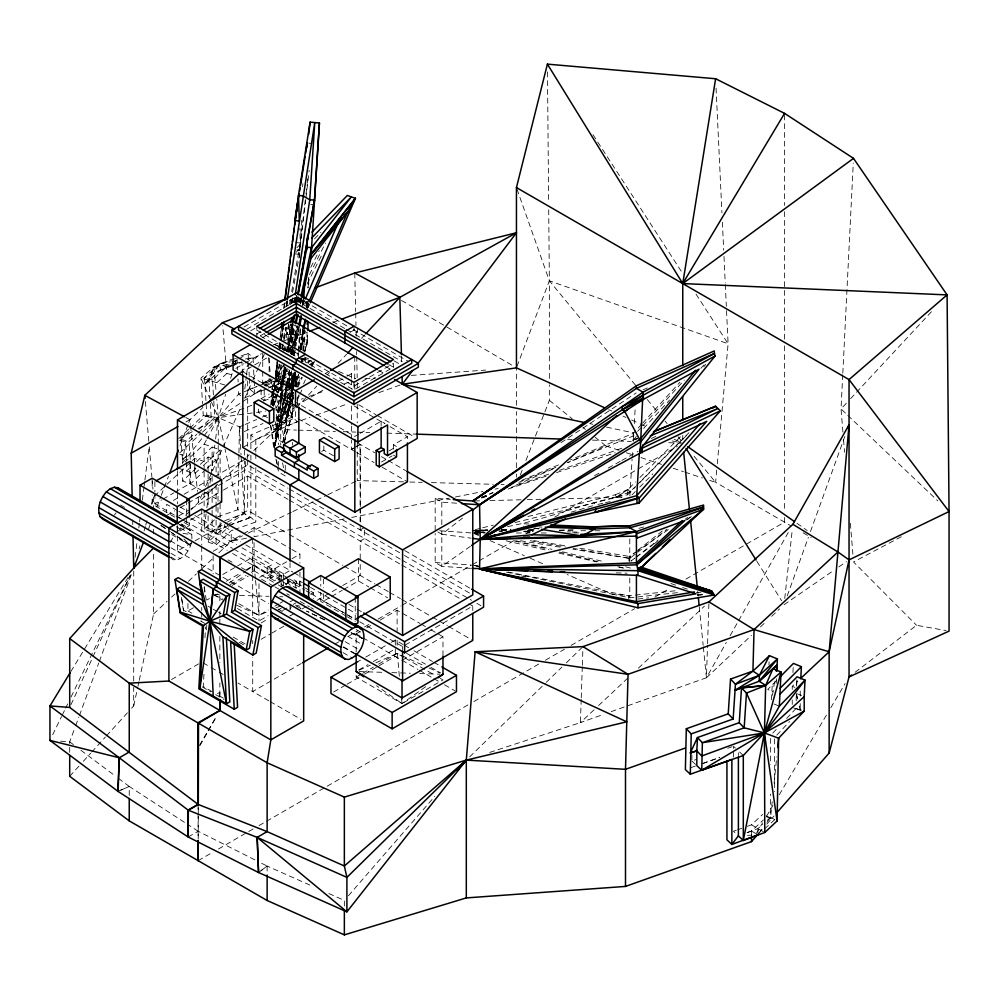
<?xml version="1.0" encoding="UTF-8"?>
<svg xmlns="http://www.w3.org/2000/svg" width="999" height="999" viewBox="0 0 999 999"><rect width="100%" height="100%" fill="white"/><g stroke="black" fill="none" stroke-linecap="round" stroke-linejoin="round"><path stroke-width="0.75" stroke-dasharray="5 3.75" d="M69.705 752.334L69.705 741.857L75.087 727.26M129.233 795.429L129.233 786.45L116.833 777.16M131.606 708.191L133.704 705.881L133.704 687.312M133.704 681.118L133.729 571.191M186.526 462.15L186.513 471.016L192.083 465.809M186.526 460.676L186.513 455.681M280.994 400.337L280.994 409.016L285.914 413.636L292.432 417.095L297.365 421.715L255.806 439.61L250.886 434.99L292.432 417.095L292.432 406.755M280.994 398.888L280.519 384.34M292.432 405.282L292.008 387.312M516.446 477.11L516.446 473.988M516.446 467.744L516.446 411.563M516.446 405.319L516.458 367.869M198.214 839.023L198.289 807.467M360.227 529.932L360.239 525.274L360.227 529.932L363.524 528.034M360.277 508.191L360.239 523.726L360.164 508.116M360.289 506.643L360.452 444.518L351.423 449.45L351.423 440.134M217.994 507.492L217.957 516.783L237.899 509.677L250.886 517.345L255.806 521.965L235.577 529.158M218.019 501.298L218.082 484.253M218.119 476.511L218.232 445.529M218.244 443.981L218.344 417.644L216.746 399.2M302.447 329.945L302.222 343.768L300.999 349.875L302.222 343.768L306.843 344.28L307.892 332.068M302.859 305.357L302.934 300.749L307.567 301.261M299.688 351.935L303.134 339.198L303.284 330.045M303.721 304.096L303.796 299.525M307.055 331.993L306.805 344.78L304.732 352.26M307.467 307.405L307.542 302.797L307.068 307.455M308.304 307.655L308.379 303.084M308.679 284.765L308.816 277.135L307.942 287.862M238.923 454.508L237.899 509.677L225.075 449.325M238.948 452.972L239.435 426.91L243.731 425.062M301.423 361.363L301.523 358.279M301.823 349.038L302.472 329.008M303.284 304.358L303.434 299.737M581.206 699.35L580.419 722.602L488.536 752.809M581.256 697.801L582.292 666.783M582.355 665.234L582.979 646.628M611.188 711.65L706.443 677.747L707.517 645.242M707.579 643.693L708.965 601.898M771.503 699.775L772.327 682.667M768.955 664.884L769.105 661.813M776.161 683.478L776.385 678.858M792.944 672.564L793.406 663.398M842.731 374.712L841.033 408.953L842.919 432.13M842.819 373.151L853.283 163.037M204.957 637.774L205.569 627.035M203.958 674.263L203.259 686.538L213.886 692.669M206.506 629.782L206.768 625.174M291.92 302.847L292.894 297.877L296.815 299.425L296.116 302.46M292.645 301.835L292.894 297.877M291.308 303.359L292.17 298.888L296.815 299.425L297.003 296.316M299.375 257.455L299.725 251.661M301.648 220.304L299.812 250.324L295.167 249.787M307.28 309.877L307.605 304.658L303.446 303.309L303.634 300.2M507.654 526.56C548.351 518.981 586.763 502.135 627.597 494.805L627.909 489.585L635.539 481.905M629.857 495.816L632.092 459.215M632.192 457.667L632.667 449.875M633.191 441.371L633.703 432.792M634.265 423.601L635.302 406.73M628.846 560.264L629.083 556.381L634.203 553.371M303.446 351.161L304.895 331.119M306.693 306.443L307.13 300.274M308.029 287.937L308.816 277.135M297.852 355.482L298.102 352.385M298.226 350.836L300.087 327.647M302.073 302.909L302.322 299.825M298.339 358.104L298.713 353.446M298.838 351.898L300.824 327.098M302.572 305.394L302.934 300.749M302.01 361.426L302.26 358.366M302.872 350.699L304.608 329.245M306.343 307.792L306.83 301.661M303.596 350.861L305.207 330.706M716.72 470.017L715.621 482.33L791.196 525.973M717.282 463.861L728.096 343.756L726.41 307.904M274.375 447.315L278.833 400.474L294.355 407.018L284.128 442.382M300.999 348.201L302.222 343.768L306.805 344.78L307.754 339.697L303.134 339.198L296.491 335.364L291.858 334.603L291.059 338.649L295.679 339.41L294.618 344.93M270.692 405.319L272.078 391.396M272.24 389.847L272.702 385.214L274.762 381.044M767.007 822.264L770.629 817.244L772.19 801.747M774.075 783.154L776.747 756.805M274.4 447.277L279.283 399.75M784.752 598.488L792.369 528.933M302.547 186.738L302.909 183.666M305.282 200.137L300.249 243.032L291.333 293.594M305.994 194.018L307.068 184.827M307.242 183.292L307.792 178.696M300.175 247.24L305.744 199.575M305.931 198.039L309.166 170.367M307.242 307.642L307.605 304.658L306.169 307.13M244.792 388.998L246.328 376.698M246.516 375.149L248.052 362.849M274.475 390.796L274.675 381.568L272.977 393.681M277.173 361.401L275.437 375.337L277.223 361.613M278.896 347.465L279.483 342.819M280.244 336.626L281.206 328.883M283.716 308.753L284.29 304.108M135.102 557.292L137.063 541.845M138.824 527.947L139.41 523.314M139.61 521.765L140.197 517.132M142.358 500.149L143.918 487.799M144.118 486.251L144.705 481.618M144.905 480.069L149.213 446.103L151.873 476.873M206.069 513.898L204.121 529.183L220.117 534.865L229.008 526.535M206.855 507.792L209.191 489.46M209.965 483.341L210.939 475.711M211.139 474.175L214.835 445.154M215.622 439.036L218.344 417.644L225.624 394.33M278.983 347.789L279.77 341.646M279.97 340.11L281.531 327.822M284.078 307.867L284.865 301.723M291.059 338.649L293.032 323.589M295.791 302.497L296.578 296.478L295.617 302.622M291.858 334.603L293.281 323.776M296.116 302.148L296.928 295.966M295.679 339.41L297.452 325.849M300.412 303.259L301.211 297.24M294.73 344.418L297.702 326.086L298.152 333.741L295.954 346.004M300.736 302.909L301.348 298.264M274.488 447.302L281.181 397.202M281.393 395.691L282.605 386.576M283.416 380.507L285.477 367.182L274.513 447.265L281.368 397.977M281.581 396.441L285.652 367.17M288.586 324.188L285.826 340.647M291.533 303.359L292.17 298.888M271.441 404.195L272.764 395.179M271.516 403.871L275.412 377.747M275.637 376.211L277.472 363.911M279.77 348.539L281.144 339.323M281.381 337.787L282.754 328.559M286.201 305.507L286.888 300.899M772.502 695.316L774.799 680.157M274.8 381.543L274.088 386.176L275 390.534M275.736 375.374L277.622 363.037M279.745 349.151L282.804 329.108M286.338 305.969L287.038 301.336M280.731 397.652L281.431 385.402M281.668 383.878L284.24 366.995L282.155 380.806M286.588 351.66L290.796 324.038M294.081 302.56L295.017 296.428M287.824 351.96L288.524 347.39M288.761 345.866L292.282 323.039M289.086 344.305L287.924 351.91L289.161 344.106M289.31 342.782L292.345 323.014M271.591 403.858L277.784 363.861M280.157 348.776L281.581 339.585M281.818 338.062L283.254 328.484M286.825 305.894L287.537 300.799M288.761 323.951L287.1 334.603L302.809 334.116L303.671 329.757M282.542 398.726L280.731 390.01L281.918 382.342M286.676 351.648L290.946 324.026M294.28 302.547L295.229 296.403M289.398 342.57L292.27 324.138M292.719 350.249L291.995 354.845L293.556 350.449L292.67 354.995M293.669 344.118L296.541 325.711M300.125 302.709L300.836 298.102M292.357 354.096L293.544 346.416M293.793 344.88L296.653 326.436M300.249 303.384L300.961 298.776M274.8 381.581L274.088 386.176L281.493 390.459L277.51 392.757M275.761 375.462L277.672 363.211M280.07 347.902L283.179 327.997M286.526 306.556L287.487 300.437M307.143 307.53L307.605 304.658M182.505 463.012L185.502 441.958L194.455 433.566M282.804 442.182L289.698 404.832M274.038 391.658L271.878 403.908L273.389 396.328M274.313 390.122L278.908 364.073M281.606 348.751L282.417 344.156M283.504 338.024L285.389 327.297M289.448 304.32L291.071 295.13M281.955 385.552L280.731 390.01L281.543 385.414M281.818 383.878L284.877 367.033M287.525 351.71L288.349 347.115M288.611 345.592L292.42 324.138M296.228 302.697L297.315 296.578M282.367 382.43L280.731 390.01L282.455 382.455M289.298 342.52L292.62 324.138M296.478 302.685L297.59 296.553M288.773 385.864L287.937 390.459L283.741 396.653M289.048 384.328L291.533 370.529M294.293 355.207L295.667 347.54M293.144 387.774L295.629 373.988L285.314 422.515L280.731 422.09L284.515 402.347M300.324 347.914L302.809 334.116M289.435 342.432L292.819 324.013M296.753 302.522L297.59 297.914M274.513 390.222L275.924 382.592M277.048 376.486L279.295 364.273M282.118 349.001L283.516 341.371M283.803 339.835L286.051 327.622M290.272 304.732L291.396 298.626M292.532 292.52L299.563 254.345L295.642 252.797L299.912 248.376M283.004 442.082L289.847 405.781M283.404 401.148L274.937 445.866L283.966 398.164M272.04 404.12L273.489 396.578M274.638 390.547L276.948 378.471M277.235 376.96L279.545 364.897M282.43 349.812L283.291 345.279M284.453 339.248L286.75 327.21M284.802 400.836L287.138 388.686M287.437 387.162L290.634 370.454M293.556 355.269L294.43 350.711M294.717 349.2L299.088 326.411M285.589 404.096L280.731 422.09L285.364 422.527L289.448 401.261M289.735 399.737L294.693 373.913M299.663 348.077L303.159 329.845M280.731 390.01L282.193 382.43L267.932 388.274M282.48 380.919L285.115 367.282M288.049 352.123L288.923 347.577M290.097 341.521L293.319 324.85M297.714 302.123L298.589 297.577M284.802 398.376L275.037 445.754L284.128 398.426M284.328 397.177L286.788 384.69M286.963 383.504L289.735 369.418M274.975 445.804L284.116 398.888M284.403 397.365L286.763 385.264M287.063 383.753L289.722 370.13M294.63 344.043L299.625 326.323M293.469 398.039L285.314 422.515L289.498 401.373M289.785 399.862L295.167 372.689M284.265 396.678L286.638 384.777M286.938 383.291L289.011 372.877L290.16 372.39L287.962 383.092M292.707 354.345L293.594 349.862M293.893 348.376L296.491 335.364L288.986 352.51M292.682 391.571L290.609 401.998L293.631 395.092M292.982 390.085L295.654 376.685L297.902 374.637M288.599 352.085L289.535 347.552M290.771 341.521L294.205 324.925M298.876 302.285L299.812 297.752M285.127 396.853L287.637 384.627M272.34 404.108L273.938 396.553M275.225 390.509L277.797 378.421M278.122 376.91L280.682 364.822M283.579 351.223L285.502 342.158M133.704 705.881L137.625 687.811M137.949 686.301L138.923 681.78M139.248 680.269L153.596 613.973L153.596 552.347M282.692 380.919L285.652 367.282M288.923 352.123L289.585 349.088M290.896 343.032L294.83 324.85M299.75 302.123L300.399 299.088M290.334 406.206L285.314 422.515L295.979 374.213M290.684 403.072L285.314 422.515L289.31 404.77M289.648 403.296L292.32 391.471M292.645 389.985L295.654 376.685L298.301 375.237M282.804 380.944L285.926 367.357M289.398 352.247L291.121 344.692M291.471 343.181L295.629 325.062M300.487 303.921L301.873 297.877M272.252 405.569L274.363 396.466M275.761 390.409L278.221 379.795M278.571 378.271L281.73 364.623M284.877 350.974L285.939 346.428M287.337 340.359L291.196 323.688M630.419 556.006L628.683 562.862L630.419 556.006L635.352 552.135M272.677 405.756L275.899 393.806M276.311 392.307L283.566 365.434M287.213 398.089L294.106 372.59M304.658 351.536L307.717 340.209L303.134 339.198M285.314 422.515L289.822 405.981M290.197 404.558L293.506 392.457M295.092 386.838L298.426 374.425M301.998 361.563L302.822 358.166M304.857 350.686L307.717 340.209M282.854 400.174L285.277 411.8L285.277 443.881L280.731 422.09L286.813 399.925M287.213 398.451L290.459 386.625M290.859 385.152L294.518 371.853M302.734 358.604L302.522 359.403L302.809 358.591L299.313 357.842M282.355 384.066L286.85 367.744M290.934 352.897L292.158 348.439M292.57 346.953L298.276 326.173M291.096 401.586L293.569 392.619M295.229 386.638L298.539 374.675M302.247 361.226L303.084 358.241M139.111 548.813L139.935 545.841M144.081 531.006L145.317 526.548M145.729 525.062L146.978 520.616M151.523 504.295L153.596 496.865L165.896 485.352M284.116 442.195L293.843 407.729M293.843 404.12L288.786 407.679L280.731 422.09L290.085 391.458M291.858 385.626L295.429 373.963M292.17 400.274L293.544 395.829M296.291 386.938L299.488 376.573M288.823 387.6L293.718 371.89M230.632 378.309L232.442 372.477M234.715 365.197L236.538 359.365M290.234 324.638L287.1 334.603L286.176 330.194M293.057 389.385L297.702 374.712M301.873 361.526L302.809 358.591L301.511 361.363M273.276 406.031L277.11 394.368M277.585 392.919L281.418 381.256M281.893 379.795L285.726 368.132M290.434 353.796L296.491 335.364M287.2 405.045L280.731 422.09L291.795 388.399M292.282 386.938L295.654 376.685L300.187 377.884L297.302 386.513M273.476 405.919L277.51 394.13M278.009 392.657L281.531 382.342M282.043 380.869L286.064 369.093M291.109 354.358L292.62 349.937M280.731 422.09L291.371 391.471M291.883 390.022L297.452 373.976M273.639 406.006L277.834 394.305M278.359 392.844L282.018 382.617M282.542 381.156L287.262 367.994M235.552 358.479L213.948 366.92L209.053 380.432L209.952 396.865M787.237 595.891L808.366 537.387M810.476 531.543L844.817 436.476M75.624 725.798L78.846 717.032M79.383 715.571L98.751 663.011M99.288 661.55L131.568 573.938M242.52 374.126L241.958 362.075L213.948 366.92L208.941 380.407L204.92 384.165L219.855 363.823L231.156 359.628M516.995 366.408L549.35 280.794L548.701 209.091M148.601 528.821L150.799 523.001M156.855 506.993L160.714 496.803M161.264 495.354L168.431 476.436M179.995 445.879L188.262 424.063M188.811 422.602L189.91 419.692L202.285 408.104M289.348 399.363L292.582 390.846M520.342 474.887L522.577 469.143M525.924 460.551L544.33 413.249M544.892 411.813L549.35 400.337L549.35 384.815M303.446 303.309L304.683 300.462M304.982 304.233L306.218 301.373M308.516 307.018L309.752 304.158M297.265 386.813L301.511 377.147M291.72 401.523L293.581 397.265M297.939 387.337L302.297 377.41M308.529 363.224L309.765 360.377L312.774 361.213M296.928 399.088L298.738 394.955M303.584 383.903L305.407 379.77M297.465 399.925L299.338 395.666M299.95 394.255L301.823 389.997M312.4 365.871L314.273 361.626L311.251 365.097M202.422 493.643L198.639 502.185L191.059 509.877M205.582 486.525L211.913 472.29M212.537 470.866L240.984 406.818M244.78 398.276L252.36 381.193M252.997 379.77L258.042 368.381M258.679 366.958L264.373 354.146M71.004 704.607L92.345 658.166M92.982 656.755L130.494 575.137M295.692 373.838L287.937 390.459L272.702 385.214L276.224 378.559M170.28 542.382L174.65 534.627M170.28 557.205L172.889 559.64L176.411 560.177C187.899 556.743 195.03 541.77 190.572 530.669L181.219 524.35M289.885 609.802L291.196 607.08M52.672 734.777L61.526 716.57M62.213 715.172L64.935 709.565M65.609 708.166L67.657 703.958M71.066 696.965L130.32 575.099M275.449 379.645L282.33 365.734M289.211 351.823L290.584 349.038M291.283 347.652L298.152 333.741M293.269 301.773L296.079 296.241M310.826 267.257L319.255 250.687M296.815 299.425L298.214 296.678M309.39 274.7L325.449 243.119M297.889 301.935L300 297.789M307.03 283.991L322.477 253.609M276.935 377.235L283.266 365.272M206.256 440.209L204.121 444.193L185.202 461.913M206.968 438.873L218.344 417.644L238.724 394.031L257.305 386.426M703.321 646.89L706.443 677.747L726.323 642.444M730.157 635.651L737.799 622.077M738.573 620.716L789.822 529.732M311.588 366.358L314.273 361.626M199.975 745.604L207.63 732.092M208.391 730.744L216.808 715.896M199.5 745.329L207.33 731.93M208.117 730.594L216.733 715.858M756.268 833.566L762.612 822.864M766.583 816.171L772.926 805.456M779.27 794.742L826.835 714.422M830.806 707.729L845.079 683.628M70.892 671.478L83.779 650.274M84.59 648.95L128.084 577.372M281.268 394.056L287.15 384.852M287.999 383.529L294.717 373.014M280.494 397.877L286.301 388.773M287.138 387.475L296.266 373.189M303.733 361.501L305.394 358.903L309.765 360.377L308.104 362.987M284.802 396.84L298.251 375.799M285.702 398.052L299.812 375.974M636.351 436.476L632.916 440.359L637.25 438.811M276.174 407.792L282.892 397.889M758.878 833.553L763.398 827.284M114.373 515.109L116.134 512.799M182.317 463.361L203.172 436.9M204.121 435.689L218.344 417.644L241.533 402.422M703.771 366.758L705.706 364.335M348.414 895.741L434.802 796.365M758.666 833.441L762.749 828.783M766.832 824.125L773.988 815.971M69.705 776.298L79.146 765.908M83.342 761.288L90.684 753.209M91.733 752.06L105.37 737.05M106.418 735.901L127.41 712.811M641.62 424.25L633.341 433.341L570.317 459.915M642.657 423.114L679.944 382.18M619.08 450.312L605.918 445.941L567.569 462.649L633.516 435.864L636.625 432.455M637.662 431.318L641.808 426.76M642.844 425.624L684.265 380.144M643.618 428.484L669.592 399.975M700.873 368.331L704.008 364.897M846.328 403.246L841.033 408.953L846.653 414.298M850.574 398.688L932.242 310.864M253.771 450.499L276.273 429.395L295.442 408.903M296.503 407.767L316.745 386.138M327.397 374.762L329.52 372.49M338.049 363.386L346.566 354.27M361.476 338.336L364.672 334.927M772.764 733.104L778.096 727.459M786.625 718.431L796.228 708.266L801.56 710.152M776.785 735.127L789.585 721.578M296.965 247.665L301.248 243.219M314.498 238.873L320.891 232.255M185.652 515.359L189.985 510.976M776.273 680.781L767.707 689.472L773.026 691.645M639.897 477.522L681.318 435.851M515.034 522.564L615.809 497.465L630.094 491.908L635.551 486.413M636.638 485.327L688.948 432.679M627.597 494.805L635.289 487.062M639.697 482.629L688.074 433.941M631.98 494.905L635.277 491.583M639.685 487.162L652.871 473.876M469.642 756.867L545.192 683.378M546.303 682.292L561.863 667.157M566.308 662.837L581.868 647.702M706.443 677.747L751.448 635.389M760.439 626.91L766.071 621.615M771.69 616.321L779.57 608.903M188.724 429.183L177.522 439.672L185.502 441.958L186.538 456.243L182.505 459.727L181.006 439.323L191.109 429.857M189.835 428.134L203.272 415.547L202.635 405.057M192.233 428.808L206.83 415.122L206.069 402.747M198.938 429.37L211.251 417.832L210.327 402.859M190.285 459.34L188.986 441.608L196.84 434.24M197.964 433.191L214.81 417.407L213.786 400.936M167.02 484.303L189.373 463.349M192.507 460.414L194.518 458.529L202.485 460.814M196.541 461.638L212.113 447.028L212.113 470.217M206.081 469.28L190.497 483.878L182.505 481.043L195.854 468.519M200.312 464.348L208.104 457.055L216.096 459.89L216.096 473.801M178.521 468.181L194.518 473.863L198.963 469.692M203.421 465.522L220.117 449.875L204.121 444.193L204.121 470.454M207.193 468.231L216.096 459.89M217.757 484.253L198.639 502.185L197.665 493.019M245.891 457.879L223.389 478.971L247.677 464.96L287.874 488.161M247.015 456.818L249.263 454.707M208.104 515.771L208.104 542.045L216.096 544.892L231.231 530.706L234.128 529.67M153.596 613.973L167.095 601.323M171.603 597.102L174.975 593.943M188.474 581.293L196.353 573.913M201.985 568.643L214.36 557.042M218.856 552.822L231.231 541.221L242.432 535.839M594.08 709.789L580.419 722.602L603.871 714.26M598.626 705.519L628.196 677.734M638.436 668.131L704.42 606.168M792.244 689.335L792.244 686.325L797.839 681.081M747.352 826.31L751.51 824.824L762.637 814.41M747.177 832.617L751.51 831.081L763.411 819.929M213.424 394.955L212.5 379.982L226.298 367.058L233.341 364.548M216.908 382.692L226.848 373.389L222.715 325.724M240.534 372.302L247.277 365.984M248.401 364.935L260.776 353.346M179.708 452.922L201.298 433.204M202.435 432.167L218.344 417.644L251.86 405.294M307.555 362.4L309.765 360.377L305.507 362.15M310.964 364.635L313.174 362.625M204.92 384.165L220.392 370.154L230.956 363.748M227.672 525.899L224.775 526.972L208.104 542.045L212.113 532.03L212.113 516.57M764.647 828.783L774.65 819.742L763.96 814.872M214.498 519.88L204.121 529.183L204.121 513.723M221.616 523.538L212.113 532.03L224.775 526.972L231.418 530.806M747.115 832.604L757.966 828.558L762.574 824.45M767.182 820.329L770.629 817.244L770.629 794.068M233.329 365.372L220.392 370.154L213.948 366.92L200.961 378.109L202.535 403.571M182.505 459.727L186.538 456.243L179.895 454.333M176.411 532.317L180.419 529.108L184.428 527.697L187.949 528.234M637.799 550.212L662.25 531.018M635.164 554.183L629.782 558.416L572.877 549.213M637.612 552.272L666.957 529.233M687.437 519.63L692.344 515.784M437.824 531.955L441.808 534.265L462.512 518.106M631.143 560.963L634.815 558.116L631.168 561.001M636.051 557.167L658.154 540.122M685.164 519.268L687.612 517.37M855.181 672.24L916.545 625.287L946.09 630.581M258.579 872.527L267.133 866.058L312.063 886.051M260.989 870.666L267.133 866.058L257.48 861.2M636.151 557.28L652.335 545.204M653.583 544.28L657.317 541.483M685.963 520.117L692.182 515.472M229.258 582.966L245.392 571.44M246.628 570.554L254.071 565.234L281.056 580.806M425.611 686.713L402.035 703.571L356.168 677.085L356.168 671.465M470.317 546.353L441.808 566.346L435.177 562.512L435.177 533.478M635.464 552.497L669.517 528.771M227.223 525.274L244.368 513.411L244.368 460.889M784.078 604.67L833.753 570.417M838.848 566.908L846.49 561.638M527.859 516.52L615.147 494.78L616.42 497.34L627.909 489.585L630.094 491.908M561.013 442.669L636.138 392.932M242.819 401.586L260.851 389.747M265.996 386.363L273.726 381.293M309.19 364.722L312.999 362.4M351.423 449.45L353.871 447.964M355.095 447.227L359.99 444.243L360.164 506.568M232.28 362.949L237.562 359.752M238.886 358.953L248.127 353.359L253.047 357.542L253.346 363.761M243.931 327.023L296.366 296.753L348.676 326.948M246.616 329.308L299.688 298.664M250.649 330.819L256.031 327.709M260.776 331.68L256.818 333.966L297.265 357.317M264.723 333.229L256.818 337.799L256.818 326.298M262.725 337.537L266.758 335.214M235.801 368.419L243.868 363.761M245.217 362.974L261.376 353.658M239.523 373.676L253.359 365.684M254.67 364.935L269.131 356.581M301.436 360.414L305.357 358.154L353.896 386.176L393.444 363.349L393.444 367.182L353.896 390.01M350.125 332.305L357.355 328.134L357.355 331.968L354.046 333.878L402.322 361.763M262.35 383.329L266.046 381.206L269.131 382.992L269.131 378.321M262.725 371.278L262.725 383.541L270.804 378.883M276.186 375.774L286.95 369.555M264.211 385.826L269.131 382.992M262.725 383.541L266.046 385.464L273.451 381.181M281.493 380.107L294.168 372.789M261.114 389.885L261.114 398.651L269.093 394.043M274.413 390.971L278.396 388.673L278.396 379.807M261.114 398.651L264.211 400.437L276.174 393.531M325.125 373.576L329.171 371.241M295.517 406.006L309.628 397.864M310.976 397.078L324.45 389.298M337.937 381.506L346.029 376.835M347.377 376.061L354.745 371.803M242.832 447.49L295.429 417.132L295.429 407.804M154.882 493.444L154.882 503.808L161.613 499.925M162.962 499.15L173.714 492.944M175.062 492.157L189.847 483.616L203.097 491.271M173.376 500.449L178.721 497.352M184.078 494.268L213.536 477.26M214.872 476.486L242.982 460.264M166.683 515.447L174.713 510.814M180.07 507.717L186.763 503.858M188.099 503.084L245.667 469.842L288.436 494.542M178.846 515.834L189.635 509.59M190.984 508.816L222.028 490.896M223.376 490.109L247.677 476.086L287.874 499.3M182.692 519.867L186.663 522.152L204.146 512.062M179.932 531.018L189.385 525.561L189.385 519.468M321.641 451.461L323.838 450.187L334.016 456.068M358.778 434.14L354.832 436.413L294.83 401.785M360.09 433.379L381.131 421.241L384.977 423.464M177.485 536.038L177.485 550.986L193.681 541.633M195.042 540.846L226.086 522.927M227.435 522.152L247.677 510.464L287.874 533.666M393.481 449.2L393.481 444.767L407.43 436.725L407.43 441.383M213.124 551.298L242.183 534.527M243.506 533.753L254.071 527.659L290.497 548.688M389.16 450.836L396.578 446.553L393.481 444.767M381.518 462.025L392.157 455.881M222.789 574.475L236.189 566.733M237.537 565.958L252.272 557.442L288.174 578.171M226.336 581.243L240.859 572.864M246.141 569.805L254.071 565.234L275.724 580.394M230.294 584.59L246.141 575.436M251.436 572.39L254.071 570.866L254.071 542.694M187.937 603.508L187.937 610.938L195.979 606.293M206.706 600.099L209.39 598.563M214.748 595.466L217.432 593.918M232.168 585.402L248.252 576.111M267.195 567.42L271.591 564.885L271.591 576.011L267.195 578.558L267.195 567.42L283.791 577.01M286.725 561.763L258.991 577.772L273.551 586.076M292.008 558.716L299.937 554.133L299.937 563.161M283.479 579.37L283.479 573.738L279.083 576.273L270.392 571.253L270.392 578.296L274.8 575.761L282.242 580.057M278.346 584.877L281.243 586.663L290.035 581.593L290.035 586.076M285.602 584.54L287.799 583.266L296.491 588.286L296.491 581.243L291.521 578.371M296.491 581.243L292.083 583.778L287.125 580.918M285.077 577.747L295.292 583.641L299.688 581.106L302.385 582.654M236.751 605.244L258.991 615.347L268.244 610.014M274.837 606.206L278.808 603.92M280.12 603.146L282.767 601.623M237.412 608.516L258.991 620.978L268.244 615.646M278.808 609.54L281.443 608.016M261.151 622.926L267.857 619.068M282.605 610.551L291.983 605.132M293.319 604.358L296.004 602.809M310.751 594.293L313.424 592.757L313.424 598.701M171.528 679.507L199.113 663.586M294.081 613.623L290.035 615.958L290.035 611.475M302.185 608.953L306.231 606.605M317.033 600.374L341.333 586.351M342.682 585.564L360.227 575.436L360.227 561.987M323.476 593.743L323.476 601.148L330.194 597.265M331.543 596.49L342.307 590.272M343.644 589.497L358.441 580.956L369.031 587.075M261.151 639.285L270.542 633.865M271.878 633.091L285.277 625.349M301.236 663.498L252.71 691.533L237.949 683.004M334.94 644.043L338.986 641.708M348.414 636.251L357.854 630.806M364.598 626.91L369.992 623.801M378.072 619.13L400.999 605.894M402.347 605.107L471.091 565.409M472.44 564.622L477.834 561.513M479.183 560.739L514.235 540.496M526.373 533.491L535.801 528.034M554.682 517.132L636.912 469.642M638.261 468.868L677.359 446.291M356.168 651.922L356.168 633.878L360.139 631.593M366.745 627.784L370.704 625.499M379.945 620.154L397.115 610.252L401.161 612.587M357.792 661.7L360.477 660.152M365.834 657.055L389.96 643.131M391.296 642.357L395.317 640.034L403.296 644.642M358.816 669.929L368.057 664.597M373.339 661.55L394.48 649.35M359.715 621.815L402.585 646.565L472.777 606.043L472.777 610.526M356.168 677.085L361.463 674.038M362.774 673.276L373.339 667.17M378.621 664.123L397.115 653.446L423.526 665.459M333.666 691.982L345.729 685.014M347.065 684.24L363.149 674.949M364.498 674.175L377.897 666.445M379.233 665.671L395.317 656.38L400.636 659.452M402.035 660.364L442.982 636.725L442.982 656.268M188.174 836.975L198.227 831.28L256.106 860.501M198.164 860.676L213.024 852.097M218.469 849L253.559 828.695M259.003 825.599L468.394 704.67M473.826 701.56L540.009 663.324M545.429 660.214L564.323 649.288M571.091 645.391L634.59 608.728M654.857 597.027L669.717 588.448M685.938 579.083L784.565 522.14L784.565 517.457M185.901 421.978L189.91 419.692L190.397 424.275M594.58 475.649L600.024 472.614M608.191 468.056L620.441 461.226M621.803 460.464L638.136 451.361M180.245 438.211L192.495 431.593M197.939 428.658L218.344 417.644L255.02 412.599M901.285 536.75L853.508 561.95L916.545 625.287M248.039 533.141L291.446 512.25M292.844 511.575L326.448 495.417M327.847 494.742L355.844 481.268M651.298 438.461L658.391 435.277M643.144 389.797L647.34 387.924M120.867 790.172L129.233 786.45L186.438 823.626M238.761 603.671L258.991 615.347L268.881 611.001M275.936 607.904L281.581 605.419M290.047 601.685L292.882 600.449M359.003 670.217L370.292 665.247M375.936 662.762L397.115 653.446L403.858 657.342M516.446 484.915L556.206 467.594M245.167 424.45L256.631 419.505M262.362 417.045L266.658 415.184M276.686 410.876L280.994 409.016L276.411 409.652M244.368 431.531L262.987 423.514M275.886 417.957L285.914 413.636L285.914 400.212M117.87 791.283L129.233 786.45M481.518 497.352L492.969 492.519M521.615 480.444L560.289 464.135M301.124 360.676L305.394 358.903M288.586 369.755L284.64 371.403L289.011 372.877M637.187 438.598L632.916 440.359L633.341 433.341L633.516 435.864M249.325 378.321L249.837 389.135L256.98 386.201M262.7 383.866L272.702 379.77M278.421 377.422L291.283 372.152L296.204 376.336L296.703 386.95M258.729 385.839L273.027 379.982M249.837 389.135L254.757 393.319L263.324 389.81M269.043 387.462L279.046 383.366M280.482 382.779L296.204 376.336M245.067 397.639L266.508 388.861M633.229 439.897L637.562 438.124M481.518 497.477L492.994 492.832M518.806 482.367L557.517 466.67M273.339 344.842L280.607 342.12M282.068 341.571L306.78 332.292M332.942 322.465L338.761 320.292M230.457 366.383L220.392 370.154L219.855 363.823L230.407 361.825M231.893 365.846L241.958 362.075L234.765 364.835M224.775 520.716L244.368 513.411L249.288 518.031L231.231 524.45M241.059 355.969L248.127 353.359L249.25 376.773M263.511 400.999L275.175 396.69M229.121 525.362L250.886 517.345L250.886 464.523M275.462 421.765L276.273 429.395L299.712 420.991M301.174 420.467L309.965 417.32M315.834 415.222L330.482 409.965M331.955 409.44L348.064 403.671M378.833 392.644L402.285 384.24M234.74 364.048L240.372 362.05M247.415 359.54L253.047 357.542L245.504 358.966M287.225 398.264L292.445 396.416M297.352 405.119L297.352 400.599L303.197 398.526M309.041 396.441L325.112 390.721M344.106 383.966L349.95 381.893M691.907 754.894L691.907 761.026L696.203 759.502M727.734 748.288L732.03 746.765M691.121 767.569L695.416 766.033M702.584 763.486L719.779 757.379M702.559 763.611L719.755 757.492M736.238 830.256L733.453 831.243L736.413 834.015M737.624 829.769L741.795 828.283M481.718 497.852L489.035 495.254M511.026 487.475L549.125 473.976M559.39 470.342L622.402 448.014M481.718 497.989L489.06 495.504M508.129 489.035L546.278 476.111M556.555 472.627L615.247 452.734M571.116 512.2L594.967 505.094L594.293 502.41M638.898 528.321L644.855 526.648M475.187 529.645L481.206 528.134M482.717 527.759L493.244 525.137M472.914 533.054L486.451 529.682M597.989 504.408L604.045 503.009M605.556 502.672L610.102 501.623M246.491 538.211L231.231 541.221L231.231 530.706M344.093 518.943L254.108 536.713L254.071 527.659M351.723 517.432L449.338 498.164M455.432 496.965L482.892 491.545M495.092 489.135L498.139 488.523M231.918 361.538L237.962 360.389M474.425 532.767L486.513 530.506M697.502 595.616L703.608 594.592M256.543 412.387L265.709 411.126M506.418 572.115L611.475 593.98L628.671 595.816L676.373 590.659M677.484 592.657L629.782 597.814L611.475 593.98L567.195 574.512M637.899 599.038L648.651 597.877M696.303 592.719L700.911 592.22M697.402 594.717L703.558 594.055M364.972 378.746L375.799 377.959M411.351 375.412L485.539 370.08M747.427 835.376L751.947 835.139M474.475 532.979L477.584 532.817M479.145 532.742L483.816 532.504M499.375 531.705L502.485 531.555M528.946 530.207L535.164 529.882M480.644 532.792L474.463 533.004L480.681 533.041M482.192 532.742L485.277 532.642M523.901 531.343L533.166 531.031M559.428 530.144L573.339 529.682M486.263 530.644L473.776 530.444L487.749 529.957M501.723 529.545L511.051 529.27M534.34 528.571L538.998 528.434M487.749 530.469L473.776 530.419L487.674 529.982M501.548 529.545L510.851 529.308M534.015 528.608L540.209 528.471M474.475 500.936L480.681 500.774M490.01 500.549L521.066 499.787M527.285 499.637L541.258 499.288M559.902 498.838L622.015 497.315M616.42 497.34L622.365 497.24M473.776 530.407L487.762 530.232M501.735 530.069L506.406 530.007M528.146 529.757L535.926 529.657M516.408 533.004L530.382 532.991M541.258 532.979L549.025 532.979M573.876 532.942L580.082 532.942M501.723 530.506L506.393 530.519M528.134 530.569L535.901 530.594M559.19 530.656L573.176 530.694M580.931 530.719L585.601 530.731M594.917 530.756L602.684 530.781M498.738 530.831L501.86 530.881M523.701 531.231L533.054 531.368M567.382 531.905L570.504 531.955M572.065 531.98L579.857 532.105M403.621 481.855L357.242 480.594L357.242 443.194M409.802 482.017L422.165 482.355M431.431 482.604L493.256 484.29M500.986 484.49L504.083 484.577M616.233 572.877L627.097 573.189M276.273 429.395L296.516 430.082M298.077 430.132L335.452 431.406M343.231 431.668L355.694 432.092M357.255 432.142L369.717 432.567M386.85 433.141L416.433 434.14M567.507 439.26L572.177 439.423M592.419 440.109L631.356 441.433M668.731 442.694L681.193 443.119M214.685 594.555L219.33 594.705M239.485 595.367L268.931 596.328M279.782 596.678L282.879 596.778M359.278 671.565L384.078 672.377M391.833 672.627L410.427 673.239M419.73 673.538L439.885 674.2M538.973 526.972L542.082 527.085M528.983 524.013L522.764 523.738L523.426 526.423M310.664 204.42L314.173 204.633M435.177 530.432L435.177 498.339L450.274 499.388M435.177 498.339L441.808 502.172L459.927 503.434M439.697 530.744L471.403 532.954M435.177 562.512L471.403 565.034M470.504 568.344L441.808 566.346L441.808 531.206M60.589 741.171L69.705 741.857L73.427 744.642M294.917 253.821L299.563 254.345M308.816 143.107L311.913 143.456M295.604 242.495L300.249 243.032L299.85 228.259M296.715 249.962L299.812 250.324L295.891 248.776M441.808 534.265L471.016 538.161M183.029 533.416L191.958 534.702L177.235 526.211L177.235 531.356M474.45 533.304L477.534 533.803M520.591 540.759L560.576 547.227M533.928 528.134L539.935 529.12M473.763 530.669L484.527 532.455M533.728 540.596L566.033 545.941M579.87 548.239L629.083 556.381L629.782 558.416L573.176 548.364M484.453 532.592L472.215 530.419L478.221 531.918M530.344 540.746L565.534 547.002M474.45 565.434L479.021 566.346M508.041 572.052L628.671 595.816L629.782 597.814L629.782 577.022M479.008 566.408L474.438 565.459L478.946 566.558M589.772 423.638L592.819 424.275M606.53 427.16L633.978 432.929M672.077 440.934L681.231 442.857M472.914 565.134L478.971 566.495M521.303 575.973L525.849 576.997M474.425 533.404L478.946 534.453M506.106 540.784L548.339 550.624M558.891 553.084L596.603 561.863M617.719 566.783L623.751 568.194M475.224 531.131L484.253 533.279M515.846 540.771L551.96 549.338M562.487 551.823L604.607 561.825M625.674 566.808L631.643 568.369M514.235 540.871L548.751 549.45M559.253 552.06L598.264 561.763M619.28 566.982L623.776 568.106M295.429 605.094L299.825 606.206M226.848 373.389L234.815 375.674M212.5 379.982L204.52 377.697L205.969 401.198M224.887 384.977L200.961 378.109L210.901 400.699M206.83 415.122L214.81 417.407M211.251 417.832L203.272 415.547L218.344 417.644L239.435 426.91L241.408 428.758M181.006 439.323L188.986 441.608M626.398 452.734L632.242 454.67M641.021 457.592L661.5 464.385M673.201 468.256L683.441 471.653M684.902 472.14L702.447 477.972M709.765 480.394L715.621 482.33L692.856 454.745M285.789 370.916L290.16 372.39M670.866 583.528L676.735 585.514M682.604 587.512L688.473 589.497M793.581 707.916L800.249 710.277L800.236 702.884M766.658 816.895L774.65 819.742M792.244 686.325L794.904 687.412M796.228 700.811L796.228 693.356L801.535 695.529M774.013 703.983L779.332 706.156M274.076 344.355L298.451 354.595M304.195 357.005L311.363 360.015M338.611 371.466L355.819 378.696M474.35 533.678L478.633 535.564M490.059 540.596L524.338 555.669M530.057 558.179L544.343 564.46M328.908 893.556L344.355 900.424L344.355 906.418M608.841 409.702L611.688 410.989M623.051 416.133L625.898 417.432M631.58 420.005L638.686 423.214M640.109 423.863L647.215 427.085M674.225 439.31L679.907 441.883M429.083 667.981L440.197 673.039M214.523 595.129L222.852 598.925M324.775 619.817L306.543 611.076L324.725 620.042M351.348 633.016L362.562 638.473L351.011 631.68M796.228 708.266L800.249 710.277L799.237 706.043L800.249 710.277M351.011 632.554L362.662 638.498M185.814 417.482L189.91 419.692M803.134 532.854L811.088 537.45M353.334 329.645L407.692 361.026M344.655 328.459L296.366 300.587L296.366 304.42M345.991 329.233L352.697 333.104M394.28 360.951L399.637 364.048M389.398 364.847L393.444 367.182M385.352 366.346L390.746 369.455M378.646 370.279L383.966 373.339M256.818 330.132L298.614 354.27M298.614 358.104L304.008 361.213M352.547 389.235L305.357 361.988L305.357 358.154M358.728 404.77L375.999 414.735M377.322 415.509L414.498 436.975M354.096 405.931L384.765 423.638M390.097 426.71L407.43 436.725M278.396 378.321L280.457 379.52M393.481 455.119L396.578 456.905M242.832 371.765L293.494 401.011M357.767 442.957L374.762 452.772M381.468 456.643L386.838 459.752M388.186 460.527L405.644 470.604M298.102 418.668L355.432 451.76M356.755 452.535L374.088 462.537M382.093 467.157L407.43 481.78M276.511 397.802L278.634 407.967L285.277 411.8M267.47 417.644L258.566 412.512L258.566 406.918M272.315 424.687L278.634 440.047L282.617 442.345M285.277 475.974L278.634 472.14L277.722 467.782M404.72 550.549L470.217 588.361M289.211 488.936L403.097 554.682M404.433 555.456L472.777 594.917M289.772 495.317L400.711 559.365M402.048 560.139L471.553 600.262M476.898 603.346L480.906 605.669M289.211 500.062L400.424 564.273M401.76 565.047L460.714 599.088M468.756 603.721L472.777 606.043M289.211 534.44L342.807 565.384M344.143 566.158L374.962 583.953M376.298 584.727L388.361 591.683M389.697 592.457L400.424 598.651M401.76 599.412L431.231 616.433M432.579 617.207L437.937 620.304M439.273 621.078L447.315 625.724M448.651 626.498L471.428 639.647M770.629 817.244L777.085 820.978M204.42 492.032L221.628 501.973M370.354 587.837L387.575 597.777M291.845 549.462L299.937 554.133M402.51 613.361L420.055 623.488M421.403 624.263L425.449 626.598M430.844 629.72L442.982 636.725M751.51 824.824L763.648 831.83M751.335 830.981L757.966 834.814L757.966 828.558M180.17 507.03L186.875 510.889M194.905 515.534L240.459 541.833M245.816 544.93L292.719 572.002M294.056 572.777L302.098 577.422M348.988 604.495L355.694 608.354M357.03 609.128L362.387 612.225M177.435 510.526L166.683 504.308L166.683 512.662M178.784 511.301L189.548 517.519M190.884 518.294L236.626 544.692M241.995 547.802L271.591 564.885M310.452 587.312L356.181 613.723M283.479 573.738L274.8 568.718L274.8 575.761M289.498 578.933L309.44 590.446M310.764 591.221L313.424 592.757M404.632 645.404L408.616 647.702M413.936 650.774L432.542 661.525M433.878 662.287L440.522 666.133M177.485 516.608L232.43 548.326M233.766 549.1L281.993 576.947M287.362 580.044L304.77 590.097M306.119 590.871L310.14 593.194M311.476 593.968L346.316 614.073M347.652 614.847L358.366 621.041M154.882 503.808L174.75 515.272M176.074 516.046L181.368 519.105M323.476 601.148L345.991 614.135M347.315 614.909L355.257 619.492L355.257 597.277M174.763 517.12L152.173 504.083L152.173 494.942M184.066 522.489L189.385 525.561M346.016 615.996L320.766 601.41L320.766 592.282M347.34 616.758L355.307 621.366M282.405 581.593L287.799 584.702M406.556 653.271L425.449 664.173M430.844 667.295L440.284 672.739M181.468 523.988L227.21 550.387M232.58 553.496L271.591 576.011M179.783 524.45L190.572 530.669M179.046 524.587L184.428 527.697M270.392 578.296L275.362 581.168M356.181 629.52L361.363 632.517M254.071 570.866L273.576 582.242M405.207 658.116L434.89 675.249M440.284 678.371L442.982 679.932L402.035 703.571L376.561 685.726M176.386 526.785L180.419 529.108M274.875 586.838L278.858 589.148M286.838 593.756L289.498 595.279M300.137 601.423L309.44 606.793M310.764 607.567L313.424 609.103M401.973 660.214L417.919 669.43M419.255 670.192L432.542 677.871M433.878 678.633L439.185 681.705M444.505 684.777L455.144 690.921M227.972 559.865L232.018 562.2M241.458 567.657L246.853 570.766M356.168 633.878L361.576 637M362.924 637.774L400.686 659.59M120.504 505.044L124.55 507.38M171.703 534.602L190.572 545.491L183.903 539.035M347.752 636.238L361.213 644.018M170.442 540.834L187.949 550.948M345.13 641.695L358.604 649.475M177.485 550.986L268.594 603.583M277.984 609.003L283.341 612.087M296.74 619.83L300.761 622.152M343.631 646.902L354.345 653.096M170.954 547.777L184.428 555.556M342.957 647.077L355.082 654.083M170.991 553.321L180.419 558.766M342.994 652.622L352.422 658.066M171.029 557.067L176.411 560.177M213.124 594.505L222.577 599.949M207.879 606.106L211.863 608.403M213.199 609.178L217.183 611.475M218.519 612.237L221.179 613.773M187.937 610.938L191.933 613.236M233.142 637.037L247.764 645.479M186.201 611.713L183.616 610.227L181.456 596.465M239.136 642.282L244.293 645.254M200.524 620.953L205.744 623.963M268.793 700.811L252.71 691.533L252.71 657.529M270.142 701.585L300.986 719.367M223.177 698.039L216.546 694.205L219.855 692.282L219.855 697.077L219.855 682.954M202.148 686.85L210.777 691.832M215.709 694.68L224.013 699.487M198.227 831.28L187.737 824.462M203.084 662.837L209.79 666.72M211.126 667.494L217.832 671.365M219.181 672.14L223.202 674.475M401.523 300.437L445.616 326.311M446.953 327.098L512.437 365.509M160.764 525.486L165.946 528.971M171.129 532.455L190.572 545.491L171.616 532.592M161.513 525.711L170.354 531.73M796.99 523.351L807.155 530.481M280.831 583.965L283.379 585.751M80.869 750.224L115.597 776.235M549.35 400.337L572.215 418.781M583.054 427.51L585.464 429.445M595.092 437.212L605.918 445.941M281.006 394.543L282.967 396.216M240.684 395.716L238.724 394.031L238.436 388.012M735.426 748.101L733.453 746.253L733.453 757.067M743.306 755.481L738.386 750.873L738.386 755.506M691.907 761.026L695.853 764.722M847.776 415.372L937.799 500.874M527.609 530.606L529.695 532.704M635.451 385.164L549.35 280.794L516.958 189.036M647.327 399.563L658.216 412.749M665.147 421.153L667.12 423.551M678.009 436.75L681.967 441.546M592.994 134.69L682.504 273.202M696.016 294.106L728.096 343.756L549.35 280.794L549.35 383.266M756.892 561.338L781.605 600.724M211.513 402.11L218.344 417.644L224.763 447.827M796.553 694.755L797.564 698.988M796.228 693.356L797.564 699M282.542 462.887L284.665 473.064M275.911 459.053L277.422 466.321M270.717 425.262L274.3 446.428M276.598 460.039L278.122 469.105M181.381 597.439L183.529 611.138M283.978 363.936L286.838 383.092M270.504 425.124L273.664 447.377M204.296 586.513L205.332 593.831M205.544 595.292L206.156 599.687M204.108 587.175L204.932 593.031M268.656 357.704L270.279 372.964M270.929 379.058L272.065 389.735M272.228 391.258L273.838 406.518M190.559 425.799L194.43 462.462M194.593 463.998L197.502 491.483M697.714 591.333L698.176 595.953M699.263 606.755L703.159 645.342M399.35 676.223L397.115 650.636M401.586 699.013L402.035 703.571L402.035 697.939M254.071 565.234L255.419 578.908M255.557 580.419L258.991 615.347M213.948 366.92L216.084 391.508M145.367 401.486L148.814 441.483M152.01 478.409L152.934 489.173M275 396.953L278.634 440.047M843.556 439.86L844.567 452.222M850.361 523.314L852.884 554.22M239.435 426.91L241.021 454.72M241.109 456.256L244.368 513.411M716.058 88.099L721.927 212.812M722.377 222.165L723.688 250.225M723.988 256.456L725.237 282.954M725.311 284.515L726.335 306.343M297.215 397.565L297.352 400.599M291.283 372.152L291.933 385.801M285.289 385.564L285.09 381.243L280.17 377.06L280.444 382.892M285.364 387.075L285.914 398.726M253.634 369.98L254.083 379.32M254.158 380.869L254.757 393.319M236.988 357.904L237.575 369.955M237.999 378.983L238.149 381.993M401.486 356.318L401.673 362.525M354.745 273.002L355.656 311.513M355.694 313.049L355.981 325.374M356.119 331.543L356.231 336.163M356.593 351.561L356.668 354.645M356.705 356.193L357.217 377.759M132.667 519.967L132.767 524.625M547.464 71.928L548.651 202.859M198.064 804.357L198.089 811.812M198.089 813.311L198.152 838.985M800.236 691.058L800.236 696.977M792.244 699.899L792.244 704.42M784.565 114.935L784.565 205.419M784.565 211.663L784.565 339.598M784.565 345.841L784.565 511.213M774.65 738.935L774.65 791.77M770.629 738.461L770.629 764.722M751.51 831.081L751.51 835.589M682.754 435.427L682.754 440.072M629.782 538.898L629.782 563.611M628.671 595.816L628.671 598.626M441.808 502.172L441.808 525.099M402.585 646.565L402.585 649.55M397.115 610.252L397.115 631.293M397.115 640.309L397.115 647.827M395.317 640.034L395.317 656.38M381.131 421.241L381.131 425.899M364.623 530.182L364.623 538.523L360.227 541.071L360.227 560.489M358.441 558.753L358.441 580.956M357.242 382.417L357.242 388.648M357.242 404.233L357.242 422.927M354.745 356.468L354.745 382.542M354.745 384.078L354.745 390.209M354.046 326.211L354.046 330.045M353.896 382.342L353.896 393.843M351.423 373.726L351.423 378.321M351.423 379.857L351.423 389.061M351.423 405.944L351.423 424.587M351.423 426.148L351.423 438.573M323.838 446.004L323.838 450.187M323.476 578.933L323.476 587.812M320.766 575.536L320.766 586.188M299.937 572.177L299.937 591.72M299.688 581.106L299.688 589.46M295.429 372.065L295.429 387.6M295.292 583.641L295.292 587.824M292.42 442.357L292.42 445.142M292.332 320.442L292.332 344.98M292.332 346.503L292.332 354.17M290.035 562.674L290.035 570.454L281.243 575.536L281.243 581.106M290.035 604.008L290.035 609.977M287.799 579.045L287.799 583.266M285.277 465.272L285.277 472.914M283.404 581.58L283.404 585.814M281.493 386.026L281.493 390.459M281.243 582.492L281.243 586.663M280.731 399.175L280.731 445.005M279.083 576.273L279.083 581.905M278.634 407.967L278.634 444.63M278.634 461.438L278.634 469.08M269.131 358.129L269.131 376.773M267.133 866.058L267.133 873.551M266.046 381.206L266.046 385.464M264.211 390.209L264.211 400.437M262.725 352.872L262.725 369.742M258.991 583.791L258.991 620.978M255.806 439.61L255.806 452.035M255.806 453.596L255.806 461.363M255.806 467.582L255.806 521.965M252.697 538.536L252.697 574.075M252.697 575.624L252.697 618.893M252.71 640.534L252.697 643.618M252.272 557.442L252.272 573.801M250.886 434.99L250.886 448.976M250.886 455.194L250.886 462.962M247.677 380.956L247.677 446.291M247.677 454.07L247.677 458.728M247.677 460.289L247.677 464.96M247.677 476.086L247.677 510.464M245.667 461.501L245.667 469.842M244.368 450.074L244.368 459.34M224.775 524.475L224.775 526.972M220.117 449.875L220.117 477.697M220.117 503.958L220.117 520.966M220.117 522.502L220.117 534.865M219.855 595.841L219.855 602.06M219.855 611.388L219.855 617.619M219.855 619.168L219.855 626.947M219.855 636.288L219.855 662.724M216.096 484.615L216.096 504.707M216.096 506.256L216.096 518.618M216.096 520.167L216.096 544.892M213.124 555.806L213.124 573.838M212.113 476.398L212.113 482.579M212.113 488.761L212.113 508.841M212.113 510.389L212.113 515.022M208.104 457.055L208.104 472.502M208.104 474.05L208.104 489.498M208.104 491.046L208.104 506.505M204.121 472.003L204.121 490.546M204.121 492.095L204.121 507.542M201.723 509.103L201.736 545.004M201.736 546.565L201.736 568.419M201.736 607.429L201.736 610.551M201.736 612.112L201.736 621.478M194.518 458.529L194.518 461.6M194.518 467.732L194.518 473.863M190.497 463.836L190.497 483.878M189.847 461.413L189.847 483.616M186.663 499.95L186.663 516.233M186.663 517.719L186.663 522.152M182.505 469.018L182.505 481.043M177.485 471.253L177.485 491.483M177.485 493.031L177.485 503.921M177.485 525.574L177.485 530.057M154.882 481.605L154.882 491.97M153.596 496.865L153.596 507.654M153.596 529.233L153.596 533.853M152.173 481.243L152.173 488.848M796.902 679.832L796.528 687.349L796.902 679.795M296.503 295.654L295.567 301.735L296.528 295.642M289.023 344.043L287.637 351.71L289.161 343.968M219.855 363.823L204.52 377.697L226.298 367.058L219.855 363.823M627.909 489.585L615.809 497.465L615.147 494.78L627.909 489.585M300.924 608.379L296.715 606.368L300.911 608.441M292.432 417.095L287.924 404.383L292.432 417.095"/><path stroke-width="1.5" d="M153.197 548.326L133.729 568.094L69.718 638.548L129.246 683.166L129.246 752.022L119.281 757.779L117.87 791.283L188.174 836.975L188.336 810.239L257.168 837.387L258.529 872.502L346.903 911.825L346.903 877.384L344.355 865.983L267.133 831.63L257.168 837.387L258.579 872.527L188.274 837.037L188.112 810.102L198.064 804.357L69.705 707.417L49.95 705.943L119.281 757.779L118.082 791.42L49.95 740.384L49.95 705.943L70.092 672.802M69.705 755.331L69.705 776.298L129.233 820.878L267.133 900.499L344.355 934.864L466.308 897.914L625.499 886.425L751.51 841.608L757.642 834.615M69.705 707.417L69.718 638.548M129.233 820.878L129.233 798.426M140.022 501.723L140.022 485.214L152.173 478.196L189.385 499.675L189.385 516.421M177.235 523.201L177.235 506.693L189.385 499.675L186.663 499.95L221.628 479.757L221.628 501.973L204.146 512.062M219.855 580.157L219.855 557.492M303.671 635.064L303.671 720.903L270.829 739.872L267.133 762.774L267.133 831.63L198.302 804.482L188.336 810.239M303.671 596.053L303.671 567.956L201.723 509.103L168.881 528.071L168.906 681.031L270.829 739.872L270.829 586.925L106.356 491.87C100.637 498.451 96.404 508.254 100.225 516.758L102.835 519.193L168.856 557.305M308.616 599.05L308.616 582.542L320.766 575.536L357.967 597.015L357.967 622.889L353.921 625.237M345.829 620.541L345.829 604.02L357.967 597.015M696.827 750.311L696.827 765.646L701.76 770.266L743.306 755.481L764.41 732.916L804.195 696.615L805.032 680.094L797.052 676.822L779.919 694.205M777.047 812.474L829.145 753.034L849.038 676.935L849.038 379.595L947.089 294.892L853.508 158.366L784.565 113.374L715.621 78.746L547.402 64.136L516.446 187.575L516.458 367.869L604.57 407.767M198.164 860.676L198.214 840.559M198.302 805.157L198.501 723.201L219.867 710.501L219.867 700.062L219.867 710.501L197.877 722.839L198.064 805.032M303.309 328.509L303.359 325.462M307.18 324.3L307.23 321.228M307.917 330.544L308.067 321.391M738.386 757.055L738.386 835.863L743.306 840.484L764.784 832.492L777.085 820.978L778.621 738.211L804.22 711.101L804.195 696.615M640.334 566.82L711.663 591.058L714.322 595.004L637.974 607.817L479.557 568.968L480.232 539.398L479.557 504.807L643.056 392.207L714.435 353.459L714.248 350.936L636.238 385.851L472.914 500.974L453.296 499.6M733.141 718.993L728.221 713.835L686.313 728.746L691.233 733.89L733.141 718.993L735.451 684.228L752.934 671.103L754.045 629.57L837.961 551.985L849.038 424.775L792.881 524.3L708.965 601.898L582.979 646.628L475.112 651.76L466.308 760.114L466.308 897.914M776.173 671.053L777.097 664.997L773.001 668.668L765.671 685.451L764.41 732.916L764.784 832.492M757.966 834.814L731.867 844.442L731.867 759.44L690.309 774.225L685.389 769.605L686.313 728.746M690.309 774.225L691.233 733.89M776.785 671.153L777.397 658.928L769.417 655.669L752.934 671.103L730.531 679.07L728.221 713.835M804.22 711.101L764.41 732.916L701.735 756.006L696.827 750.861L690.309 752.909L697.464 737.537L702.372 742.694L701.76 770.266L764.41 732.916L779.332 706.156L781.056 672.027L773.001 668.668L759.228 681.243L735.052 690.234L759.39 675.312L777.397 658.928L759.228 681.243L765.671 685.451L781.056 672.027L764.41 732.916L743.306 840.484L743.306 755.481M800.773 678.883L801.398 666.67L793.406 663.398L780.556 676.435M203.921 601.086L180.02 587.287L176.698 589.198L209.902 621.228L222.902 636.738L226.498 703.783L199.937 688.448L203.534 625.561L209.902 621.228L226.498 614.123L229.82 594.53L203.259 579.195L199.937 581.118L203.259 604.532L209.902 621.228L226.498 703.783L229.82 701.872L226.386 637.874M636.238 385.851L636.425 388.374L643.056 392.207L643.418 399.375L479.557 504.807L472.252 510.501M303.733 298.639L304.683 283.079M306.705 250.025L307.53 236.538M301.873 297.877L310.876 258.604L311.551 247.565L306.868 247.265L298.152 294.855M298.139 293.494L314.46 200.075L309.765 199.775L303.134 195.941L298.489 195.404L284.865 299.463M472.552 538.374L480.232 539.398L595.042 512.387L637.05 503.471L636.738 495.679L639.31 453.708M642.682 398.376L640.122 453.121L480.232 539.398L471.553 545.479M637.05 503.471L638.998 503.159L639.323 497.889L706.743 421.328L640.122 453.121L640.384 449.088L715.072 355.969L714.435 353.459L636.425 388.374L472.914 500.974L479.557 504.807L510.714 484.178M306.868 247.265L307.455 237.974M311.963 232.118L347.34 195.467L355.419 198.351L347.552 212.088L311.126 254.583L319.43 122.989L310.102 122.153L298.489 195.404L299.288 221.129L294.693 220.492L298.314 198.227M314.173 204.633L319.43 122.989M779.332 706.156L805.032 680.094L764.41 732.916L744.168 727.821L739.26 722.677L741.508 687.836L765.671 685.451L746.478 693.069L744.168 727.821L702.372 742.694L764.41 732.916L778.621 738.211L777.684 747.514M829.145 753.034L829.145 651.748L837.961 551.985L792.881 524.3M701.173 509.265L703.396 507.117L636.425 531.618L629.782 527.784L629.969 525.724L703.571 505.057L703.646 509.165L637.974 570.691L472.003 568.443M199.937 688.448L209.902 621.228L213.212 588.786L216.546 586.875L216.546 582.067L219.855 580.144L219.855 557.492L252.697 538.536M213.224 696.116L209.902 621.228L213.224 588.786M306.73 147.515L307.267 142.919L305.594 153.446M308.666 134.453L310.102 122.153M281.406 327.335L281.98 322.689M134.316 563.461L133.729 568.094L143.644 541.908M281.531 327.822L282.118 323.214M285.065 300.187L288.199 275.624M288.586 272.552L289.173 267.944M289.573 264.872L290.16 260.264M290.547 257.193L291.134 252.585M291.533 249.513L292.12 244.905M292.507 241.833L293.294 235.702M293.681 232.63L294.268 228.022M294.668 224.95L298.202 200.075L297.565 204.433M295.692 217.52L296.104 214.61M296.528 211.701L297.153 207.342M283.042 327.56L283.978 321.391M287.275 299.8L314.747 122.702L309.765 199.775L295.242 294.892M291.034 322.502L291.733 317.907M298.676 197.065L299.151 194.056M299.625 191.046L300.112 188.037M300.587 185.027L305.12 156.456M715.621 78.746L682.754 283.579L682.754 365.696M231.468 612.187L234.777 610.264L261.451 625.661L258.129 627.572L231.468 612.187L234.777 592.607L238.099 590.684L201.611 569.617L198.289 571.54L201.611 594.954L174.95 579.557L178.272 577.647L200.936 590.721M234.777 610.264L238.099 590.684M292.969 321.079L293.781 316.483M297.864 293.506L314.46 200.075M293.169 321.066L293.993 316.471M293.094 322.477L294.505 314.797M299.388 324.9L301.136 315.784L298.689 324.687M303.446 328.321L305.195 319.205M226.498 614.123L253.059 629.445L249.463 648.239L246.141 650.162L222.902 636.738M234.141 643.306L237.575 707.304L234.253 709.228L230.657 642.182L252.872 655.007L258.129 627.572M261.451 625.661L256.194 653.096L252.872 655.007M299.912 324.837L301.086 318.906M303.958 328.296L305.682 319.555M295.155 323.339L297.128 314.235M301.061 296.054L311.551 247.565M801.198 677.934L829.145 651.748L849.038 559.877L949.05 511.55L947.089 294.892L682.754 283.579L547.402 64.136M295.979 323.551L298.052 314.485M132.155 496.678L131.206 453.209L144.83 395.329L222.452 322.665L284.965 299.2M272.215 601.236L270.829 606.88L340.884 647.327L340.884 652.472L342.282 656.505L344.892 658.94L348.414 659.49C359.902 656.043 367.033 641.083 362.562 629.969L359.952 627.534L289.885 587.087L286.363 586.55C279.233 588.174 274.825 594.855 272.215 601.236L342.282 641.683L340.884 647.327M134.553 565.134L133.729 568.094L133.004 535.489M606.868 509.115L595.042 512.387L595.966 509.053M847.989 427.709L849.038 424.775M169.53 473.526L178.346 450.249M305.294 299.038L338.486 222.14M308.828 301.81L347.552 212.088L344.455 215.547M310.364 302.722L355.419 198.351L311.164 253.946M342.282 641.683C344.892 635.314 349.288 628.621 356.431 626.997L359.952 627.534M769.417 655.669L759.39 675.312L759.228 681.243L777.097 664.997M784.565 113.374L682.754 283.579L853.508 158.366M203.259 604.532L176.698 589.198L180.295 612.137L209.902 621.228L226.498 596.453L229.82 594.53M412.575 370.592L402.285 384.24L585.202 422.677M417.257 364.373L516.446 232.755L354.745 273.002L315.497 287.737M738.386 835.863L731.867 844.442L726.935 839.822L726.935 761.013M311.213 248.077L351.261 197.003L311.601 238.099M311.126 254.583L355.419 198.351M310.876 258.604L347.552 212.088M685.389 748.014L625.499 769.317L466.308 760.114L346.903 911.825L257.168 837.387L346.903 877.384L466.308 760.114L626.773 721.815L475.112 651.76L628.046 674.313L754.045 629.57L829.145 651.748M695.554 370.267L640.184 439.285L480.232 539.398L636.425 536.126L636.675 538.186L684.765 520.591L636.675 564.847L479.557 568.968L544.418 584.228M636.675 538.186L636.425 531.618L581.967 535.976L480.232 539.398L640.809 441.808L699.1 369.143L643.418 399.375L622.377 409.677L479.557 504.807L461.438 503.546M457.155 770.641L459.19 768.293M461.226 765.958L466.308 760.114L344.355 797.102L267.133 762.774L197.877 722.839M616.758 415.621L480.232 539.398L636.738 495.679L700.074 423.763M638.998 503.159L720.329 410.801L715.571 406.281L653.458 431.63M340.322 220.155L342.382 217.844M347.627 353.134L352.959 347.44M365.734 333.791L399.825 297.365L516.446 232.755M779.969 688.386L801.398 666.67M655.706 553.446L637.974 570.691L637.974 575.399L695.966 593.856L637.974 603.596L479.557 568.968L636.425 531.618L636.425 562.787L637.974 570.691L714.322 595.004M662.362 546.977L670.129 539.435M207.904 402.847L239.41 373.351M682.217 520.641L636.425 562.787L479.557 568.968L636.425 601.648L694.417 591.92M466.308 760.114L344.355 865.983L344.355 797.102M636.675 564.847L703.646 509.165L636.675 533.678M627.896 409.203L624.462 412.05L621.415 407.105L715.072 355.969M106.356 491.87L110.365 488.661L114.373 487.25L117.894 487.787L178.521 522.789M851.498 675.062L849.038 676.935L949.05 631.106L949.05 511.55L849.038 379.595L516.446 187.575M438.024 677.846L442.982 674.3L442.982 656.268M643.693 394.717L622.377 409.677L643.518 397.54M498.588 483.553L472.914 500.974L496.241 485.539M501.161 481.818L507.579 477.472M713.124 407.917L715.571 406.281L654.283 431.543M513.311 482.455L519.792 478.159M231.905 330.132L296.366 292.919L418.356 363.349L418.356 367.182L353.896 404.395L231.905 333.966L231.905 330.132L353.896 400.562L418.356 363.349M296.366 303.471L256.818 326.298L353.896 382.342L393.444 359.515L296.366 303.471L296.366 314.972L384.003 365.559M259.453 328.609L296.366 307.305L390.746 361.788M263.411 330.157L296.366 311.139L388.049 364.073M266.046 332.467L296.366 314.972M396.578 449.513L396.578 456.905L379.295 466.883L376.198 465.097L376.198 450.487L381.131 447.639L384.215 449.425L384.215 453.683L387.537 455.606L387.537 424.937L357.917 442.045L233.104 369.98L233.104 354.645L250.599 344.543M268.107 334.428L292.332 320.442L377.322 369.505M177.485 469.705L177.485 419.917L243.631 381.743M305.357 354.32L296.216 359.603L296.216 363.436L292.907 365.347L292.907 369.18M354.046 326.211L344.905 331.493L344.905 342.994M254.171 402.472L258.566 399.937L273.826 408.741L273.826 421.316L269.43 423.863L254.171 415.047L254.171 402.472L269.43 411.288L273.826 408.741M314.36 379.795L295.517 390.671L295.517 406.006M330.519 370.467L354.745 356.468M156.231 480.819L189.847 461.413L221.628 479.757M353.896 392.894L411.713 359.515L411.713 363.349L353.896 396.728L238.549 330.132L238.549 326.298L353.896 392.894L353.896 396.728M275.162 448.788L281.581 452.497L281.581 455.282L307.292 470.129L307.292 467.332L311.688 464.797L318.107 468.494L318.107 475.836L313.698 478.371L275.162 456.131L275.162 448.788L279.558 446.253L284.69 449.213M283.629 444.655L292.42 439.572L305.244 446.978L305.244 452.547L296.453 457.617L283.629 450.212L283.629 444.655L296.453 452.06L305.244 446.978M281.581 452.497L284.877 450.586M281.581 455.282L285.976 452.747L310.402 466.845M319.443 440.159L323.838 437.612L339.098 446.428L339.098 459.003L334.702 461.55L319.443 452.734L319.443 440.159L334.702 448.963L339.098 446.428M233.104 354.645L357.917 426.71L417.157 392.507L417.157 438.511L387.537 455.606M307.292 467.332L313.698 471.041L318.107 468.494M376.198 450.487L379.295 452.272L384.215 449.425M242.832 374.85L242.832 447.49L354.832 512.15L407.43 481.78L407.43 442.932M270.829 586.925L303.671 567.956M324.825 578.159L358.441 558.753L390.222 577.097L390.222 599.3L356.606 618.718M253.059 629.445L249.738 631.368L209.89 621.228L199.937 581.118L226.498 596.453L223.177 616.033L249.738 631.368L246.141 650.162L209.89 621.228M177.485 419.917L402.585 549.875L472.777 509.353L472.777 594.917L402.585 635.439L363.723 612.999M355.257 597.277L390.222 577.097M302.585 662.724L328.196 647.926M441.845 666.895L456.468 675.336L456.468 691.683L392.132 728.833L330.981 693.531L330.981 677.172L357.792 661.7M360.214 616.046L404.595 641.67L483.578 596.078L483.578 607.205L404.595 652.809L354.832 624.075M355.694 653.858L402.585 680.943L472.777 640.421L472.777 613.511M356.168 653.421L356.168 671.465L402.035 697.939L442.982 674.3M330.981 677.172L392.132 712.487L456.468 675.336M131.206 453.209L177.897 426.548M523.788 515.109L480.232 539.398L489.51 538.936M531.955 510.564L534.677 509.04M483.216 538.498L480.232 539.398L531.78 534.79L581.967 535.976L594.967 528.958L594.293 526.885L550.749 524.962M642.532 445.217L717.757 408.603L650.324 435.801M720.329 410.801L640.384 449.088L642.07 452.809L642.32 448.788L640.596 447.315M531.78 534.79L565.484 518.956M309.69 331.206L319.867 327.385M341.67 319.193L399.825 297.365L401.448 354.77M735.052 690.234L741.57 687.911L765.671 685.451M739.26 722.677L697.464 737.537L696.815 750.848L690.309 752.909M595.042 512.387L639.323 497.889L636.738 495.679M495.129 534.94L480.232 539.398L637.374 498.189M590.322 529.108L629.782 527.784L703.396 507.117M516.458 367.869L402.285 384.24L402.06 376.486M168.906 681.031L129.246 683.166L198.501 723.201M592.744 526.96L594.293 526.885L548.076 526.585M492.594 538.786L509.602 537.937M523.513 537.237L529.695 536.938M580.694 534.39L636.425 531.618M591.208 526.972L629.969 525.724M588.698 526.948L629.083 525.749L629.782 527.784M590.297 529.008L594.967 528.958L594.268 526.923M637.974 575.399L479.557 568.968L504.408 569.68M513.723 569.942L527.709 570.342M547.889 570.928L552.559 571.053M416.433 434.14L561.276 439.061M545.192 527.197L594.967 528.958M479.557 568.968L527.634 570.729M533.841 570.953L552.447 571.628M560.202 571.915L564.86 572.09M707.08 590.584L711.663 591.058L638.561 567.707M340.884 652.472L270.829 612.025L272.215 616.058L274.837 618.493L278.359 619.03M541.446 529.358L581.967 535.976M49.95 740.384L119.281 757.779L188.112 810.102M692.407 585.589L711.663 591.058M637.886 569.205L712.774 593.056L638.523 567.869M354.745 273.002L399.825 297.365M222.452 322.665L234.753 329.308M184.44 416.745L144.83 395.329L145.105 398.401M394.58 379.47L417.157 392.507M406.98 471.378L472.777 509.353M471.553 589.135L483.578 596.078M303.434 578.196L310.14 582.055M140.022 485.214L177.235 506.693M308.616 582.542L345.829 604.02M303.721 583.441L309.103 586.538M303.721 594.567L309.103 597.677M124.55 492.557L127.248 494.105M136.676 499.55L139.373 501.111M143.406 503.446L146.104 504.994M148.801 506.555L151.498 508.116M160.926 513.561L163.624 515.109M167.657 517.445L170.354 519.005M173.052 520.554L177.098 522.889M299.238 593.418L301.935 594.967M311.363 600.411L314.061 601.972M330.232 611.301L332.929 612.862M335.614 614.41L338.311 615.971M347.752 621.415L350.437 622.976M354.483 625.312L357.18 626.86M359.877 628.421L362.562 629.969M114.373 487.25L177.697 523.801M286.363 586.55L356.431 626.997M110.365 488.661L173.689 525.224M282.367 587.961L352.422 628.421M278.359 591.171L348.414 631.618M102.835 496.478L168.856 534.59M274.837 595.779L344.892 636.238M100.225 501.935L168.931 541.608M98.826 507.579L168.893 548.026M98.826 512.724L168.893 553.171M198.289 571.54L234.777 592.607M100.225 516.758L168.931 556.431M272.215 616.058L342.282 656.505M274.837 618.493L344.892 658.94M180.295 612.137L203.534 625.561M234.253 709.228L198.826 688.773L202.422 625.886L180.207 613.061L174.95 579.557M708.965 601.898L754.045 629.57M582.979 646.628L628.046 674.313L625.499 769.317L625.499 886.425M752.934 671.103L759.39 675.312L735.451 684.228L730.531 679.07M687.824 446.74L794.455 521.578M356.168 671.465L363.823 676.81M837.961 551.985L849.038 559.877M117.894 487.787L120.504 490.222M741.57 687.911L746.478 693.069L764.41 732.916L777.085 820.978M686.038 448.426L756.068 560.027M624.387 410.751L640.834 441.808M683.678 452.435L689.447 509.527M690.546 520.342L697.24 586.7M698.338 597.502L699.113 605.219M198.152 840.534L198.202 860.701M216.533 582.067L216.533 586.863M751.51 837.087L751.51 841.608M682.754 396.69L682.754 419.93M637.974 607.817L637.974 603.596L636.425 601.648L636.425 574.937M404.595 641.67L404.595 652.809M402.585 549.875L402.585 635.439M402.585 651.048L402.585 680.943M402.035 679.907L402.035 697.939M392.132 712.487L392.132 728.833M381.131 427.447L381.131 447.639M379.295 452.272L379.295 466.883M357.917 426.71L357.917 442.045M354.832 439.51L354.832 512.15M353.896 400.562L353.896 404.395M344.355 910.901L344.355 934.864M334.702 448.963L334.702 461.55M313.698 471.041L313.698 478.371M298.838 407.105L298.838 443.269L290.035 448.351L290.035 453.921M298.838 454.508L298.838 460.164L294.43 462.712L294.43 467.245M298.838 469.243L298.838 479.82L290.035 484.902L290.035 561.126M296.453 452.06L296.453 457.617M269.43 411.288L269.43 423.863M267.133 875.049L267.133 900.499"/></g></svg>
